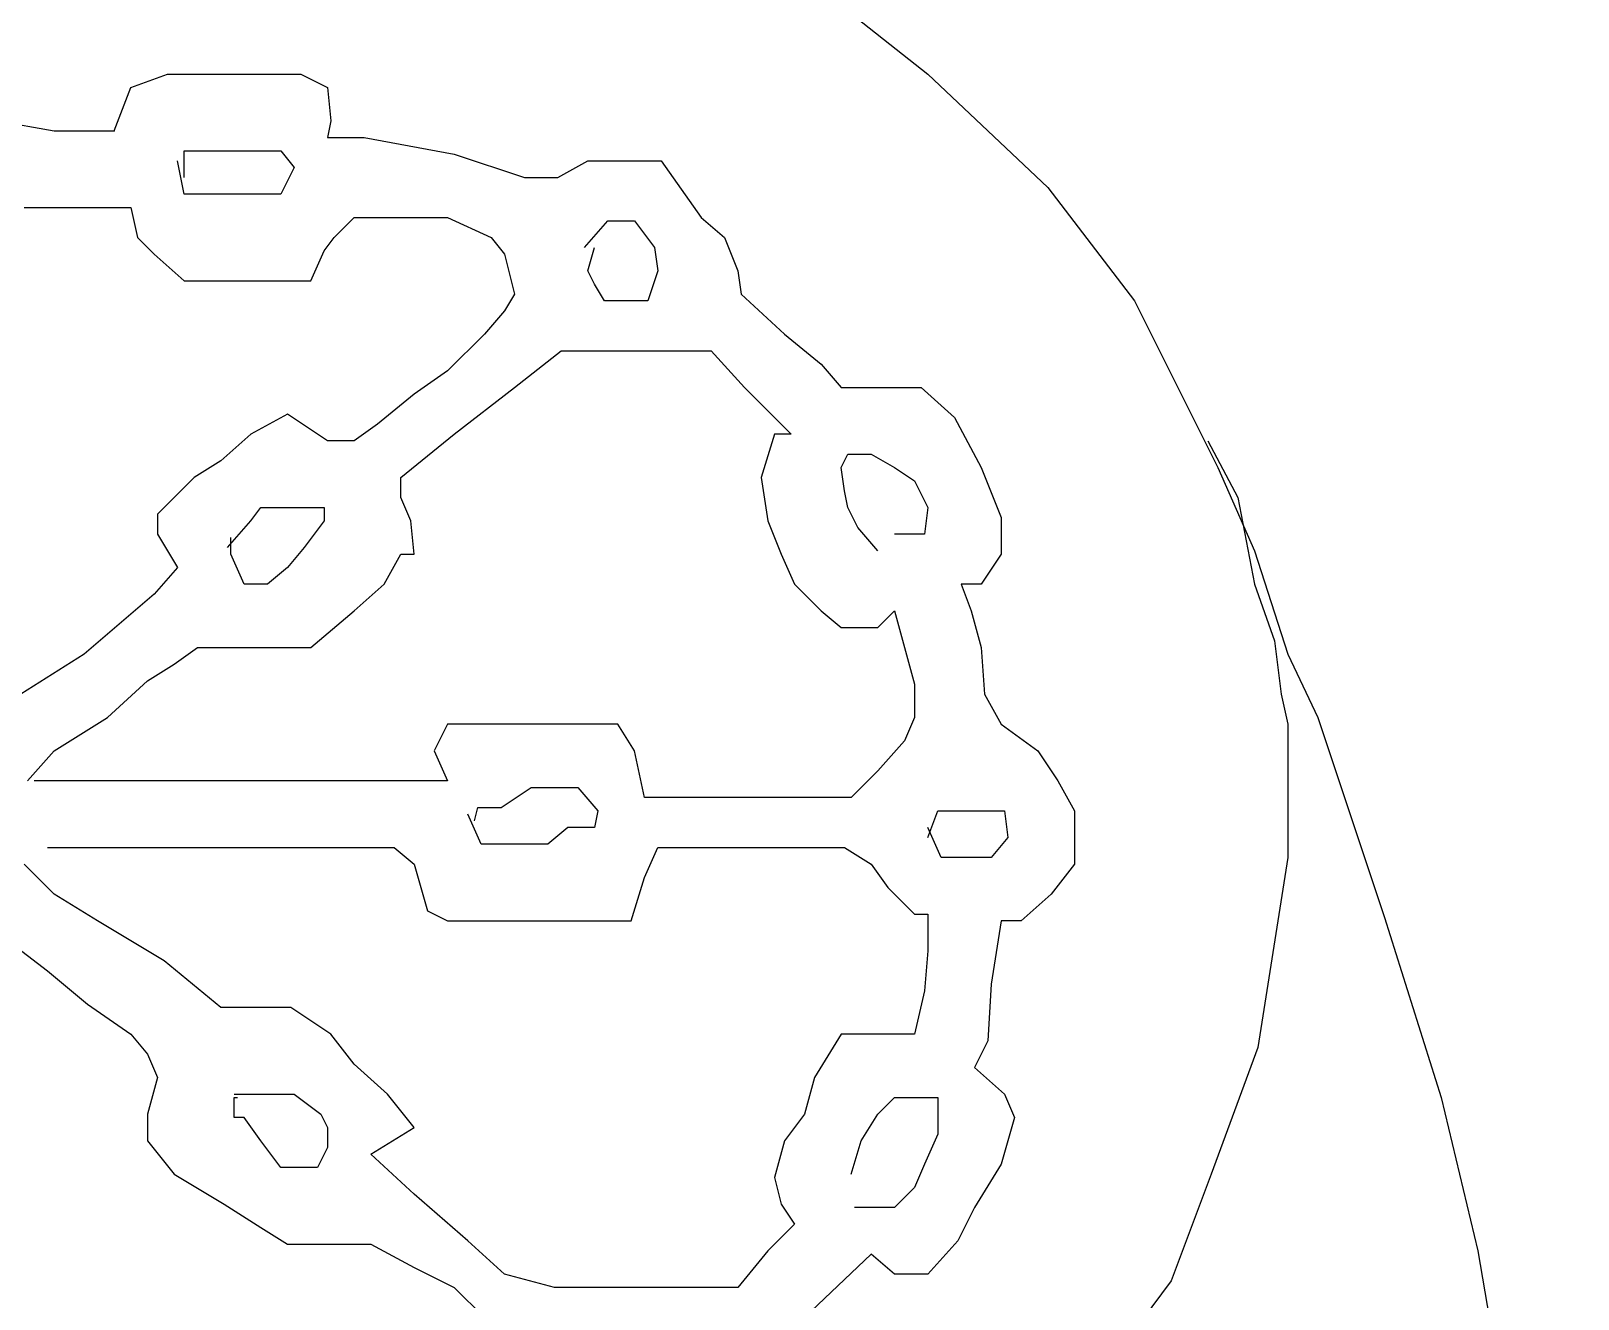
# Model space of a CAD drawing. Extents: x 747954 to 748544, y 4316381 to 4317408.
# Drawn here: x 747995.81 to 748000.451, y 4317243.705 to 4317247.51 of the extents above; entities that cross this region are included whole.
import ezdxf

# ---------------------------------------------------------------- set-up
doc = ezdxf.new("R2010")
doc.units = 0
doc.layers.get('0').update_dxf_attribs({"linetype": 'CONTINUOUS'})

msp = doc.modelspace()

# ---------------------------------------------------------------- linework, layer by layer
at = {"color": 0, "linetype": 'CONTINUOUS'}
for p, q in [((747998.21, 4317247.61), (747998.5, 4317247.38)), ((747998.21, 4317247.61), (747998.5, 4317247.38)), ((747996.11, 4317247.34), (747996.22, 4317247.38)), ((747996.11, 4317247.34), (747996.22, 4317247.38)), ((747996.22, 4317247.38), (747996.35, 4317247.38)), ((747996.22, 4317247.38), (747996.35, 4317247.38)), ((747996.35, 4317247.38), (747996.5, 4317247.38)), ((747996.35, 4317247.38), (747996.5, 4317247.38)), ((747996.5, 4317247.38), (747996.62, 4317247.38)), ((747996.5, 4317247.38), (747996.62, 4317247.38)), ((747996.62, 4317247.38), (747996.7, 4317247.34)), ((747996.62, 4317247.38), (747996.7, 4317247.34)), ((747998.5, 4317247.38), (747998.86, 4317247.04)), ((747998.5, 4317247.38), (747998.86, 4317247.04)), ((747996.06, 4317247.21), (747996.11, 4317247.34)), ((747996.06, 4317247.21), (747996.11, 4317247.34)), ((747996.7, 4317247.34), (747996.71, 4317247.24)), ((747996.7, 4317247.34), (747996.71, 4317247.24)), ((747995.71, 4317247.24), (747995.88, 4317247.21)), ((747995.71, 4317247.24), (747995.88, 4317247.21)), ((747996.71, 4317247.24), (747996.7, 4317247.19)), ((747996.71, 4317247.24), (747996.7, 4317247.19)), ((747995.88, 4317247.21), (747995.98, 4317247.21)), ((747995.88, 4317247.21), (747995.98, 4317247.21)), ((747995.98, 4317247.21), (747996.06, 4317247.21)), ((747995.98, 4317247.21), (747996.06, 4317247.21)), ((747996.27, 4317247.07), (747996.27, 4317247.15)), ((747996.27, 4317247.15), (747996.3, 4317247.15)), ((747996.27, 4317247.07), (747996.27, 4317247.15)), ((747996.27, 4317247.15), (747996.3, 4317247.15)), ((747996.3, 4317247.15), (747996.41, 4317247.15)), ((747996.3, 4317247.15), (747996.41, 4317247.15)), ((747996.41, 4317247.15), (747996.5, 4317247.15)), ((747996.41, 4317247.15), (747996.5, 4317247.15)), ((747996.5, 4317247.15), (747996.56, 4317247.15)), ((747996.5, 4317247.15), (747996.56, 4317247.15)), ((747996.56, 4317247.15), (747996.6, 4317247.1)), ((747996.56, 4317247.15), (747996.6, 4317247.1)), ((747996.7, 4317247.19), (747996.81, 4317247.19)), ((747996.7, 4317247.19), (747996.81, 4317247.19)), ((747996.81, 4317247.19), (747997.08, 4317247.14)), ((747996.81, 4317247.19), (747997.08, 4317247.14)), ((747996.27, 4317247.02), (747996.25, 4317247.12)), ((747996.27, 4317247.02), (747996.25, 4317247.12)), ((747996.6, 4317247.1), (747996.56, 4317247.02)), ((747996.6, 4317247.1), (747996.56, 4317247.02)), ((747997.08, 4317247.14), (747997.29, 4317247.07)), ((747997.08, 4317247.14), (747997.29, 4317247.07)), ((747997.39, 4317247.07), (747997.48, 4317247.12)), ((747997.39, 4317247.07), (747997.48, 4317247.12)), ((747997.48, 4317247.12), (747997.59, 4317247.12)), ((747997.48, 4317247.12), (747997.59, 4317247.12)), ((747997.59, 4317247.12), (747997.7, 4317247.12)), ((747997.59, 4317247.12), (747997.7, 4317247.12)), ((747997.7, 4317247.12), (747997.82, 4317246.95)), ((747997.7, 4317247.12), (747997.82, 4317246.95)), ((747997.29, 4317247.07), (747997.39, 4317247.07)), ((747997.29, 4317247.07), (747997.39, 4317247.07)), ((747996.34, 4317247.02), (747996.27, 4317247.02)), ((747996.34, 4317247.02), (747996.27, 4317247.02)), ((747996.47, 4317247.02), (747996.34, 4317247.02)), ((747996.47, 4317247.02), (747996.34, 4317247.02)), ((747996.56, 4317247.02), (747996.47, 4317247.02)), ((747996.56, 4317247.02), (747996.47, 4317247.02)), ((747998.86, 4317247.04), (747999.12, 4317246.7)), ((747998.86, 4317247.04), (747999.12, 4317246.7)), ((747995.79, 4317246.98), (747995.93, 4317246.98)), ((747995.79, 4317246.98), (747995.93, 4317246.98)), ((747995.93, 4317246.98), (747996.01, 4317246.98)), ((747995.93, 4317246.98), (747996.01, 4317246.98)), ((747996.01, 4317246.98), (747996.08, 4317246.98)), ((747996.01, 4317246.98), (747996.08, 4317246.98)), ((747996.08, 4317246.98), (747996.11, 4317246.98)), ((747996.08, 4317246.98), (747996.11, 4317246.98)), ((747996.11, 4317246.98), (747996.13, 4317246.89)), ((747996.11, 4317246.98), (747996.13, 4317246.89)), ((747996.72, 4317246.89), (747996.78, 4317246.95)), ((747996.72, 4317246.89), (747996.78, 4317246.95)), ((747996.78, 4317246.95), (747996.9, 4317246.95)), ((747996.78, 4317246.95), (747996.9, 4317246.95)), ((747996.9, 4317246.95), (747997.06, 4317246.95)), ((747996.9, 4317246.95), (747997.06, 4317246.95)), ((747997.06, 4317246.95), (747997.19, 4317246.89)), ((747997.06, 4317246.95), (747997.19, 4317246.89)), ((747997.47, 4317246.86), (747997.54, 4317246.94)), ((747997.47, 4317246.86), (747997.54, 4317246.94)), ((747997.54, 4317246.94), (747997.62, 4317246.94)), ((747997.54, 4317246.94), (747997.62, 4317246.94)), ((747997.62, 4317246.94), (747997.68, 4317246.86)), ((747997.62, 4317246.94), (747997.68, 4317246.86)), ((747997.82, 4317246.95), (747997.89, 4317246.89)), ((747997.82, 4317246.95), (747997.89, 4317246.89)), ((747996.13, 4317246.89), (747996.18, 4317246.84)), ((747996.13, 4317246.89), (747996.18, 4317246.84)), ((747996.69, 4317246.85), (747996.72, 4317246.89)), ((747996.69, 4317246.85), (747996.72, 4317246.89)), ((747997.19, 4317246.89), (747997.23, 4317246.84)), ((747997.19, 4317246.89), (747997.23, 4317246.84)), ((747997.89, 4317246.89), (747997.93, 4317246.79)), ((747997.89, 4317246.89), (747997.93, 4317246.79)), ((747996.18, 4317246.84), (747996.27, 4317246.76)), ((747996.18, 4317246.84), (747996.27, 4317246.76)), ((747996.65, 4317246.76), (747996.69, 4317246.85)), ((747996.65, 4317246.76), (747996.69, 4317246.85)), ((747997.23, 4317246.84), (747997.26, 4317246.72)), ((747997.23, 4317246.84), (747997.26, 4317246.72)), ((747997.48, 4317246.79), (747997.5, 4317246.86)), ((747997.48, 4317246.79), (747997.5, 4317246.86)), ((747997.68, 4317246.86), (747997.69, 4317246.79)), ((747997.68, 4317246.86), (747997.69, 4317246.79)), ((747997.5, 4317246.75), (747997.48, 4317246.79)), ((747997.5, 4317246.75), (747997.48, 4317246.79)), ((747997.69, 4317246.79), (747997.66, 4317246.7)), ((747997.69, 4317246.79), (747997.66, 4317246.7)), ((747997.93, 4317246.79), (747997.94, 4317246.72)), ((747997.93, 4317246.79), (747997.94, 4317246.72)), ((747996.27, 4317246.76), (747996.37, 4317246.76)), ((747996.27, 4317246.76), (747996.37, 4317246.76)), ((747996.37, 4317246.76), (747996.45, 4317246.76)), ((747996.37, 4317246.76), (747996.45, 4317246.76)), ((747996.45, 4317246.76), (747996.55, 4317246.76)), ((747996.45, 4317246.76), (747996.55, 4317246.76)), ((747996.55, 4317246.76), (747996.65, 4317246.76)), ((747996.55, 4317246.76), (747996.65, 4317246.76)), ((747997.53, 4317246.7), (747997.5, 4317246.75)), ((747997.53, 4317246.7), (747997.5, 4317246.75)), ((747997.26, 4317246.72), (747997.23, 4317246.67)), ((747997.26, 4317246.72), (747997.23, 4317246.67)), ((747997.59, 4317246.7), (747997.53, 4317246.7)), ((747997.59, 4317246.7), (747997.53, 4317246.7)), ((747997.66, 4317246.7), (747997.59, 4317246.7)), ((747997.66, 4317246.7), (747997.59, 4317246.7)), ((747997.94, 4317246.72), (747998.07, 4317246.6)), ((747997.94, 4317246.72), (747998.07, 4317246.6)), ((747999.12, 4317246.7), (747999.37, 4317246.2)), ((747999.12, 4317246.7), (747999.37, 4317246.2)), ((747997.23, 4317246.67), (747997.17, 4317246.6)), ((747997.23, 4317246.67), (747997.17, 4317246.6)), ((747997.17, 4317246.6), (747997.06, 4317246.49)), ((747997.17, 4317246.6), (747997.06, 4317246.49)), ((747998.07, 4317246.6), (747998.18, 4317246.51)), ((747998.07, 4317246.6), (747998.18, 4317246.51)), ((747997.26, 4317246.44), (747997.4, 4317246.55)), ((747997.26, 4317246.44), (747997.4, 4317246.55)), ((747997.4, 4317246.55), (747997.5, 4317246.55)), ((747997.4, 4317246.55), (747997.5, 4317246.55)), ((747997.5, 4317246.55), (747997.59, 4317246.55)), ((747997.5, 4317246.55), (747997.59, 4317246.55)), ((747997.59, 4317246.55), (747997.68, 4317246.55)), ((747997.59, 4317246.55), (747997.68, 4317246.55)), ((747997.68, 4317246.55), (747997.77, 4317246.55)), ((747997.68, 4317246.55), (747997.77, 4317246.55)), ((747997.77, 4317246.55), (747997.85, 4317246.55)), ((747997.77, 4317246.55), (747997.85, 4317246.55)), ((747997.85, 4317246.55), (747997.95, 4317246.44)), ((747997.85, 4317246.55), (747997.95, 4317246.44)), ((747998.18, 4317246.51), (747998.24, 4317246.44)), ((747998.18, 4317246.51), (747998.24, 4317246.44)), ((747997.06, 4317246.49), (747996.96, 4317246.42)), ((747997.06, 4317246.49), (747996.96, 4317246.42)), ((747996.96, 4317246.42), (747996.85, 4317246.33)), ((747996.96, 4317246.42), (747996.85, 4317246.33)), ((747997.08, 4317246.3), (747997.26, 4317246.44)), ((747997.08, 4317246.3), (747997.26, 4317246.44)), ((747997.95, 4317246.44), (747998.04, 4317246.35)), ((747997.95, 4317246.44), (747998.04, 4317246.35)), ((747998.24, 4317246.44), (747998.29, 4317246.44)), ((747998.24, 4317246.44), (747998.29, 4317246.44)), ((747998.29, 4317246.44), (747998.36, 4317246.44)), ((747998.29, 4317246.44), (747998.36, 4317246.44)), ((747998.36, 4317246.44), (747998.48, 4317246.44)), ((747998.36, 4317246.44), (747998.48, 4317246.44)), ((747998.48, 4317246.44), (747998.58, 4317246.35)), ((747998.48, 4317246.44), (747998.58, 4317246.35)), ((747996.58, 4317246.36), (747996.47, 4317246.3)), ((747996.58, 4317246.36), (747996.47, 4317246.3)), ((747996.7, 4317246.28), (747996.58, 4317246.36)), ((747996.7, 4317246.28), (747996.58, 4317246.36)), ((747996.85, 4317246.33), (747996.78, 4317246.28)), ((747996.85, 4317246.33), (747996.78, 4317246.28)), ((747998.04, 4317246.35), (747998.09, 4317246.3)), ((747998.04, 4317246.35), (747998.09, 4317246.3)), ((747998.58, 4317246.35), (747998.66, 4317246.2)), ((747998.58, 4317246.35), (747998.66, 4317246.2)), ((747996.47, 4317246.3), (747996.38, 4317246.22)), ((747996.47, 4317246.3), (747996.38, 4317246.22)), ((747996.78, 4317246.28), (747996.7, 4317246.28)), ((747996.78, 4317246.28), (747996.7, 4317246.28)), ((747996.92, 4317246.17), (747997.08, 4317246.3)), ((747996.92, 4317246.17), (747997.08, 4317246.3)), ((747998.04, 4317246.3), (747998, 4317246.17)), ((747998.04, 4317246.3), (747998, 4317246.17)), ((747998.09, 4317246.3), (747998.04, 4317246.3)), ((747998.09, 4317246.3), (747998.04, 4317246.3)), ((747999.34, 4317246.28), (747999.43, 4317246.11)), ((747999.34, 4317246.28), (747999.43, 4317246.11)), ((747996.38, 4317246.22), (747996.3, 4317246.17)), ((747996.38, 4317246.22), (747996.3, 4317246.17)), ((747998.24, 4317246.2), (747998.26, 4317246.24)), ((747998.24, 4317246.2), (747998.26, 4317246.24)), ((747998.26, 4317246.24), (747998.33, 4317246.24)), ((747998.26, 4317246.24), (747998.33, 4317246.24)), ((747998.33, 4317246.24), (747998.4, 4317246.2)), ((747998.33, 4317246.24), (747998.4, 4317246.2)), ((747996.3, 4317246.17), (747996.24, 4317246.11)), ((747996.3, 4317246.17), (747996.24, 4317246.11)), ((747996.92, 4317246.11), (747996.92, 4317246.17)), ((747996.92, 4317246.11), (747996.92, 4317246.17)), ((747998, 4317246.17), (747998.02, 4317246.04)), ((747998, 4317246.17), (747998.02, 4317246.04)), ((747998.25, 4317246.13), (747998.24, 4317246.2)), ((747998.25, 4317246.13), (747998.24, 4317246.2)), ((747998.4, 4317246.2), (747998.46, 4317246.16)), ((747998.4, 4317246.2), (747998.46, 4317246.16)), ((747998.66, 4317246.2), (747998.72, 4317246.05)), ((747998.66, 4317246.2), (747998.72, 4317246.05)), ((747999.37, 4317246.2), (747999.48, 4317245.95)), ((747999.37, 4317246.2), (747999.48, 4317245.95)), ((747998.26, 4317246.08), (747998.25, 4317246.13)), ((747998.26, 4317246.08), (747998.25, 4317246.13)), ((747998.46, 4317246.16), (747998.5, 4317246.08)), ((747998.46, 4317246.16), (747998.5, 4317246.08)), ((747996.24, 4317246.11), (747996.19, 4317246.06)), ((747996.24, 4317246.11), (747996.19, 4317246.06)), ((747996.47, 4317246.04), (747996.5, 4317246.08)), ((747996.47, 4317246.04), (747996.5, 4317246.08)), ((747996.5, 4317246.08), (747996.58, 4317246.08)), ((747996.5, 4317246.08), (747996.58, 4317246.08)), ((747996.58, 4317246.08), (747996.61, 4317246.08)), ((747996.58, 4317246.08), (747996.61, 4317246.08)), ((747996.61, 4317246.08), (747996.69, 4317246.08)), ((747996.61, 4317246.08), (747996.69, 4317246.08)), ((747996.69, 4317246.08), (747996.69, 4317246.04)), ((747996.69, 4317246.08), (747996.69, 4317246.04)), ((747996.95, 4317246.04), (747996.92, 4317246.11)), ((747996.95, 4317246.04), (747996.92, 4317246.11)), ((747998.29, 4317246.02), (747998.26, 4317246.08)), ((747998.29, 4317246.02), (747998.26, 4317246.08)), ((747998.5, 4317246.08), (747998.49, 4317246)), ((747998.5, 4317246.08), (747998.49, 4317246)), ((747999.43, 4317246.11), (747999.48, 4317245.85)), ((747999.43, 4317246.11), (747999.48, 4317245.85)), ((747996.19, 4317246.06), (747996.19, 4317246)), ((747996.19, 4317246.06), (747996.19, 4317246)), ((747996.4, 4317245.96), (747996.47, 4317246.04)), ((747996.4, 4317245.96), (747996.47, 4317246.04)), ((747996.69, 4317246.04), (747996.63, 4317245.96)), ((747996.69, 4317246.04), (747996.63, 4317245.96)), ((747996.96, 4317245.94), (747996.95, 4317246.04)), ((747996.96, 4317245.94), (747996.95, 4317246.04)), ((747998.02, 4317246.04), (747998.06, 4317245.94)), ((747998.02, 4317246.04), (747998.06, 4317245.94)), ((747998.72, 4317246.05), (747998.72, 4317245.94)), ((747998.72, 4317246.05), (747998.72, 4317245.94)), ((747996.19, 4317246), (747996.22, 4317245.95)), ((747996.19, 4317246), (747996.22, 4317245.95)), ((747996.41, 4317245.94), (747996.41, 4317245.99)), ((747996.41, 4317245.94), (747996.41, 4317245.99)), ((747998.35, 4317245.95), (747998.29, 4317246.02)), ((747998.35, 4317245.95), (747998.29, 4317246.02)), ((747998.46, 4317246), (747998.4, 4317246)), ((747998.46, 4317246), (747998.4, 4317246)), ((747998.49, 4317246), (747998.46, 4317246)), ((747998.49, 4317246), (747998.46, 4317246)), ((747996.22, 4317245.95), (747996.25, 4317245.9)), ((747996.22, 4317245.95), (747996.25, 4317245.9)), ((747996.45, 4317245.85), (747996.41, 4317245.94)), ((747996.45, 4317245.85), (747996.41, 4317245.94)), ((747996.63, 4317245.96), (747996.58, 4317245.9)), ((747996.63, 4317245.96), (747996.58, 4317245.9)), ((747996.87, 4317245.85), (747996.92, 4317245.94)), ((747996.87, 4317245.85), (747996.92, 4317245.94)), ((747996.92, 4317245.94), (747996.96, 4317245.94)), ((747996.92, 4317245.94), (747996.96, 4317245.94)), ((747998.06, 4317245.94), (747998.1, 4317245.85)), ((747998.06, 4317245.94), (747998.1, 4317245.85)), ((747998.72, 4317245.94), (747998.66, 4317245.85)), ((747998.72, 4317245.94), (747998.66, 4317245.85)), ((747999.48, 4317245.95), (747999.58, 4317245.64)), ((747999.48, 4317245.95), (747999.58, 4317245.64)), ((747996.25, 4317245.9), (747996.18, 4317245.82)), ((747996.25, 4317245.9), (747996.18, 4317245.82)), ((747996.58, 4317245.9), (747996.52, 4317245.85)), ((747996.58, 4317245.9), (747996.52, 4317245.85)), ((747996.52, 4317245.85), (747996.45, 4317245.85)), ((747996.52, 4317245.85), (747996.45, 4317245.85)), ((747996.78, 4317245.77), (747996.87, 4317245.85)), ((747996.78, 4317245.77), (747996.87, 4317245.85)), ((747998.1, 4317245.85), (747998.18, 4317245.77)), ((747998.1, 4317245.85), (747998.18, 4317245.77)), ((747998.66, 4317245.85), (747998.6, 4317245.85)), ((747998.6, 4317245.85), (747998.63, 4317245.77)), ((747998.66, 4317245.85), (747998.6, 4317245.85)), ((747998.6, 4317245.85), (747998.63, 4317245.77)), ((747999.48, 4317245.85), (747999.54, 4317245.68)), ((747999.48, 4317245.85), (747999.54, 4317245.68)), ((747996.18, 4317245.82), (747995.97, 4317245.64)), ((747996.18, 4317245.82), (747995.97, 4317245.64)), ((747996.65, 4317245.66), (747996.78, 4317245.77)), ((747996.65, 4317245.66), (747996.78, 4317245.77)), ((747998.18, 4317245.77), (747998.24, 4317245.72)), ((747998.18, 4317245.77), (747998.24, 4317245.72)), ((747998.35, 4317245.72), (747998.4, 4317245.77)), ((747998.35, 4317245.72), (747998.4, 4317245.77)), ((747998.4, 4317245.77), (747998.43, 4317245.66)), ((747998.4, 4317245.77), (747998.43, 4317245.66)), ((747998.63, 4317245.77), (747998.66, 4317245.66)), ((747998.63, 4317245.77), (747998.66, 4317245.66)), ((747998.24, 4317245.72), (747998.29, 4317245.72)), ((747998.24, 4317245.72), (747998.29, 4317245.72)), ((747998.29, 4317245.72), (747998.35, 4317245.72)), ((747998.29, 4317245.72), (747998.35, 4317245.72)), ((747996.24, 4317245.61), (747996.31, 4317245.66)), ((747996.24, 4317245.61), (747996.31, 4317245.66)), ((747996.31, 4317245.66), (747996.41, 4317245.66)), ((747996.31, 4317245.66), (747996.41, 4317245.66)), ((747996.41, 4317245.66), (747996.47, 4317245.66)), ((747996.41, 4317245.66), (747996.47, 4317245.66)), ((747996.47, 4317245.66), (747996.55, 4317245.66)), ((747996.47, 4317245.66), (747996.55, 4317245.66)), ((747996.55, 4317245.66), (747996.65, 4317245.66)), ((747996.55, 4317245.66), (747996.65, 4317245.66)), ((747998.43, 4317245.66), (747998.46, 4317245.55)), ((747998.43, 4317245.66), (747998.46, 4317245.55)), ((747998.66, 4317245.66), (747998.67, 4317245.52)), ((747998.66, 4317245.66), (747998.67, 4317245.52)), ((747999.54, 4317245.68), (747999.56, 4317245.52)), ((747999.54, 4317245.68), (747999.56, 4317245.52)), ((747995.97, 4317245.64), (747995.78, 4317245.52)), ((747995.97, 4317245.64), (747995.78, 4317245.52)), ((747999.58, 4317245.64), (747999.67, 4317245.45)), ((747999.58, 4317245.64), (747999.67, 4317245.45)), ((747996.16, 4317245.56), (747996.24, 4317245.61)), ((747996.16, 4317245.56), (747996.24, 4317245.61)), ((747996.04, 4317245.45), (747996.16, 4317245.56)), ((747996.04, 4317245.45), (747996.16, 4317245.56)), ((747998.46, 4317245.55), (747998.46, 4317245.45)), ((747998.46, 4317245.55), (747998.46, 4317245.45)), ((747998.67, 4317245.52), (747998.72, 4317245.43)), ((747998.67, 4317245.52), (747998.72, 4317245.43)), ((747999.56, 4317245.52), (747999.58, 4317245.43)), ((747999.56, 4317245.52), (747999.58, 4317245.43)), ((747995.88, 4317245.35), (747996.04, 4317245.45)), ((747995.88, 4317245.35), (747996.04, 4317245.45)), ((747997.06, 4317245.43), (747997.02, 4317245.35)), ((747997.06, 4317245.43), (747997.02, 4317245.35)), ((747997.12, 4317245.43), (747997.06, 4317245.43)), ((747997.12, 4317245.43), (747997.06, 4317245.43)), ((747997.29, 4317245.43), (747997.12, 4317245.43)), ((747997.29, 4317245.43), (747997.12, 4317245.43)), ((747997.45, 4317245.43), (747997.29, 4317245.43)), ((747997.45, 4317245.43), (747997.29, 4317245.43)), ((747997.57, 4317245.43), (747997.45, 4317245.43)), ((747997.57, 4317245.43), (747997.45, 4317245.43)), ((747997.62, 4317245.35), (747997.57, 4317245.43)), ((747997.62, 4317245.35), (747997.57, 4317245.43)), ((747998.46, 4317245.45), (747998.43, 4317245.38)), ((747998.46, 4317245.45), (747998.43, 4317245.38)), ((747998.72, 4317245.43), (747998.83, 4317245.35)), ((747998.72, 4317245.43), (747998.83, 4317245.35)), ((747999.58, 4317245.43), (747999.58, 4317245.03)), ((747999.58, 4317245.43), (747999.58, 4317245.03)), ((747999.67, 4317245.45), (747999.87, 4317244.85)), ((747999.67, 4317245.45), (747999.87, 4317244.85)), ((747995.8, 4317245.26), (747995.88, 4317245.35)), ((747995.8, 4317245.26), (747995.88, 4317245.35)), ((747997.02, 4317245.35), (747997.06, 4317245.26)), ((747997.02, 4317245.35), (747997.06, 4317245.26)), ((747997.65, 4317245.21), (747997.62, 4317245.35)), ((747997.65, 4317245.21), (747997.62, 4317245.35)), ((747998.43, 4317245.38), (747998.35, 4317245.29)), ((747998.43, 4317245.38), (747998.35, 4317245.29)), ((747998.83, 4317245.35), (747998.89, 4317245.26)), ((747998.83, 4317245.35), (747998.89, 4317245.26)), ((747998.35, 4317245.29), (747998.27, 4317245.21)), ((747998.35, 4317245.29), (747998.27, 4317245.21)), ((747996.02, 4317245.26), (747995.82, 4317245.26)), ((747996.02, 4317245.26), (747995.82, 4317245.26)), ((747996.31, 4317245.26), (747996.02, 4317245.26)), ((747996.31, 4317245.26), (747996.02, 4317245.26)), ((747996.7, 4317245.26), (747996.31, 4317245.26)), ((747996.7, 4317245.26), (747996.31, 4317245.26)), ((747996.9, 4317245.26), (747996.7, 4317245.26)), ((747996.9, 4317245.26), (747996.7, 4317245.26)), ((747997.06, 4317245.26), (747996.9, 4317245.26)), ((747997.06, 4317245.26), (747996.9, 4317245.26)), ((747998.89, 4317245.26), (747998.94, 4317245.17)), ((747998.89, 4317245.26), (747998.94, 4317245.17)), ((747997.22, 4317245.18), (747997.31, 4317245.24)), ((747997.22, 4317245.18), (747997.31, 4317245.24)), ((747997.31, 4317245.24), (747997.4, 4317245.24)), ((747997.31, 4317245.24), (747997.4, 4317245.24)), ((747997.4, 4317245.24), (747997.45, 4317245.24)), ((747997.4, 4317245.24), (747997.45, 4317245.24)), ((747997.45, 4317245.24), (747997.51, 4317245.17)), ((747997.45, 4317245.24), (747997.51, 4317245.17)), ((747997.69, 4317245.21), (747997.65, 4317245.21)), ((747997.69, 4317245.21), (747997.65, 4317245.21)), ((747997.79, 4317245.21), (747997.69, 4317245.21)), ((747997.79, 4317245.21), (747997.69, 4317245.21)), ((747997.96, 4317245.21), (747997.79, 4317245.21)), ((747997.96, 4317245.21), (747997.79, 4317245.21)), ((747998.13, 4317245.21), (747997.96, 4317245.21)), ((747998.13, 4317245.21), (747997.96, 4317245.21)), ((747998.27, 4317245.21), (747998.13, 4317245.21)), ((747998.27, 4317245.21), (747998.13, 4317245.21)), ((747997.16, 4317245.07), (747997.12, 4317245.16)), ((747997.16, 4317245.07), (747997.12, 4317245.16)), ((747997.14, 4317245.14), (747997.15, 4317245.18)), ((747997.14, 4317245.14), (747997.15, 4317245.18)), ((747997.15, 4317245.18), (747997.22, 4317245.18)), ((747997.15, 4317245.18), (747997.22, 4317245.18)), ((747997.51, 4317245.17), (747997.5, 4317245.12)), ((747997.51, 4317245.17), (747997.5, 4317245.12)), ((747998.5, 4317245.09), (747998.53, 4317245.17)), ((747998.5, 4317245.09), (747998.53, 4317245.17)), ((747998.53, 4317245.17), (747998.58, 4317245.17)), ((747998.53, 4317245.17), (747998.58, 4317245.17)), ((747998.58, 4317245.17), (747998.66, 4317245.17)), ((747998.58, 4317245.17), (747998.66, 4317245.17)), ((747998.66, 4317245.17), (747998.73, 4317245.17)), ((747998.66, 4317245.17), (747998.73, 4317245.17)), ((747998.73, 4317245.17), (747998.74, 4317245.09)), ((747998.73, 4317245.17), (747998.74, 4317245.09)), ((747998.94, 4317245.17), (747998.94, 4317245.01)), ((747998.94, 4317245.17), (747998.94, 4317245.01)), ((747997.42, 4317245.12), (747997.36, 4317245.07)), ((747997.42, 4317245.12), (747997.36, 4317245.07)), ((747997.5, 4317245.12), (747997.42, 4317245.12)), ((747997.5, 4317245.12), (747997.42, 4317245.12)), ((747998.54, 4317245.03), (747998.5, 4317245.12)), ((747998.54, 4317245.03), (747998.5, 4317245.12)), ((747995.86, 4317245.06), (747996.07, 4317245.06)), ((747995.86, 4317245.06), (747996.07, 4317245.06)), ((747996.07, 4317245.06), (747996.29, 4317245.06)), ((747996.07, 4317245.06), (747996.29, 4317245.06)), ((747996.29, 4317245.06), (747996.52, 4317245.06)), ((747996.29, 4317245.06), (747996.52, 4317245.06)), ((747996.52, 4317245.06), (747996.66, 4317245.06)), ((747996.52, 4317245.06), (747996.66, 4317245.06)), ((747996.66, 4317245.06), (747996.8, 4317245.06)), ((747996.66, 4317245.06), (747996.8, 4317245.06)), ((747996.8, 4317245.06), (747996.9, 4317245.06)), ((747996.8, 4317245.06), (747996.9, 4317245.06)), ((747996.9, 4317245.06), (747996.96, 4317245.01)), ((747996.9, 4317245.06), (747996.96, 4317245.01)), ((747997.18, 4317245.07), (747997.16, 4317245.07)), ((747997.18, 4317245.07), (747997.16, 4317245.07)), ((747997.25, 4317245.07), (747997.18, 4317245.07)), ((747997.25, 4317245.07), (747997.18, 4317245.07)), ((747997.31, 4317245.07), (747997.25, 4317245.07)), ((747997.31, 4317245.07), (747997.25, 4317245.07)), ((747997.36, 4317245.07), (747997.31, 4317245.07)), ((747997.36, 4317245.07), (747997.31, 4317245.07)), ((747997.65, 4317244.97), (747997.69, 4317245.06)), ((747997.65, 4317244.97), (747997.69, 4317245.06)), ((747997.69, 4317245.06), (747997.79, 4317245.06)), ((747997.69, 4317245.06), (747997.79, 4317245.06)), ((747997.79, 4317245.06), (747997.97, 4317245.06)), ((747997.79, 4317245.06), (747997.97, 4317245.06)), ((747997.97, 4317245.06), (747998.15, 4317245.06)), ((747997.97, 4317245.06), (747998.15, 4317245.06)), ((747998.15, 4317245.06), (747998.25, 4317245.06)), ((747998.15, 4317245.06), (747998.25, 4317245.06)), ((747998.25, 4317245.06), (747998.33, 4317245.01)), ((747998.25, 4317245.06), (747998.33, 4317245.01)), ((747998.74, 4317245.09), (747998.69, 4317245.03)), ((747998.74, 4317245.09), (747998.69, 4317245.03)), ((747995.88, 4317244.92), (747995.79, 4317245.01)), ((747995.88, 4317244.92), (747995.79, 4317245.01)), ((747996.96, 4317245.01), (747997, 4317244.87)), ((747996.96, 4317245.01), (747997, 4317244.87)), ((747998.33, 4317245.01), (747998.38, 4317244.94)), ((747998.33, 4317245.01), (747998.38, 4317244.94)), ((747998.58, 4317245.03), (747998.54, 4317245.03)), ((747998.58, 4317245.03), (747998.54, 4317245.03)), ((747998.64, 4317245.03), (747998.58, 4317245.03)), ((747998.64, 4317245.03), (747998.58, 4317245.03)), ((747998.69, 4317245.03), (747998.64, 4317245.03)), ((747998.69, 4317245.03), (747998.64, 4317245.03)), ((747998.94, 4317245.01), (747998.87, 4317244.92)), ((747998.94, 4317245.01), (747998.87, 4317244.92)), ((747999.58, 4317245.03), (747999.49, 4317244.46)), ((747999.58, 4317245.03), (747999.49, 4317244.46)), ((747997.61, 4317244.84), (747997.65, 4317244.97)), ((747997.61, 4317244.84), (747997.65, 4317244.97)), ((747996.01, 4317244.84), (747995.88, 4317244.92)), ((747996.01, 4317244.84), (747995.88, 4317244.92)), ((747998.38, 4317244.94), (747998.46, 4317244.86)), ((747998.38, 4317244.94), (747998.46, 4317244.86)), ((747998.87, 4317244.92), (747998.78, 4317244.84)), ((747998.87, 4317244.92), (747998.78, 4317244.84)), ((747996.21, 4317244.72), (747996.01, 4317244.84)), ((747996.21, 4317244.72), (747996.01, 4317244.84)), ((747997, 4317244.87), (747997.06, 4317244.84)), ((747997, 4317244.87), (747997.06, 4317244.84)), ((747997.06, 4317244.84), (747997.18, 4317244.84)), ((747997.06, 4317244.84), (747997.18, 4317244.84)), ((747997.18, 4317244.84), (747997.34, 4317244.84)), ((747997.18, 4317244.84), (747997.34, 4317244.84)), ((747997.34, 4317244.84), (747997.46, 4317244.84)), ((747997.34, 4317244.84), (747997.46, 4317244.84)), ((747997.46, 4317244.84), (747997.56, 4317244.84)), ((747997.46, 4317244.84), (747997.56, 4317244.84)), ((747997.56, 4317244.84), (747997.61, 4317244.84)), ((747997.56, 4317244.84), (747997.61, 4317244.84)), ((747998.46, 4317244.86), (747998.5, 4317244.86)), ((747998.46, 4317244.86), (747998.5, 4317244.86)), ((747998.5, 4317244.86), (747998.5, 4317244.75)), ((747998.5, 4317244.86), (747998.5, 4317244.75)), ((747998.72, 4317244.84), (747998.69, 4317244.65)), ((747998.72, 4317244.84), (747998.69, 4317244.65)), ((747998.78, 4317244.84), (747998.72, 4317244.84)), ((747998.78, 4317244.84), (747998.72, 4317244.84)), ((747999.87, 4317244.85), (748000.04, 4317244.31)), ((747999.87, 4317244.85), (748000.04, 4317244.31)), ((747995.69, 4317244.82), (747995.86, 4317244.69)), ((747995.69, 4317244.82), (747995.86, 4317244.69)), ((747998.5, 4317244.75), (747998.49, 4317244.63)), ((747998.5, 4317244.75), (747998.49, 4317244.63)), ((747995.86, 4317244.69), (747995.98, 4317244.59)), ((747995.86, 4317244.69), (747995.98, 4317244.59)), ((747996.38, 4317244.58), (747996.21, 4317244.72)), ((747996.38, 4317244.58), (747996.21, 4317244.72)), ((747998.69, 4317244.65), (747998.68, 4317244.48)), ((747998.69, 4317244.65), (747998.68, 4317244.48)), ((747998.49, 4317244.63), (747998.46, 4317244.5)), ((747998.49, 4317244.63), (747998.46, 4317244.5)), ((747995.98, 4317244.59), (747996.11, 4317244.5)), ((747995.98, 4317244.59), (747996.11, 4317244.5)), ((747996.43, 4317244.58), (747996.38, 4317244.58)), ((747996.43, 4317244.58), (747996.38, 4317244.58)), ((747996.52, 4317244.58), (747996.43, 4317244.58)), ((747996.52, 4317244.58), (747996.43, 4317244.58)), ((747996.59, 4317244.58), (747996.52, 4317244.58)), ((747996.59, 4317244.58), (747996.52, 4317244.58)), ((747996.71, 4317244.5), (747996.59, 4317244.58)), ((747996.71, 4317244.5), (747996.59, 4317244.58)), ((747996.11, 4317244.5), (747996.16, 4317244.44)), ((747996.11, 4317244.5), (747996.16, 4317244.44)), ((747996.78, 4317244.41), (747996.71, 4317244.5)), ((747996.78, 4317244.41), (747996.71, 4317244.5)), ((747998.24, 4317244.5), (747998.16, 4317244.37)), ((747998.24, 4317244.5), (747998.16, 4317244.37)), ((747998.33, 4317244.5), (747998.24, 4317244.5)), ((747998.33, 4317244.5), (747998.24, 4317244.5)), ((747998.4, 4317244.5), (747998.33, 4317244.5)), ((747998.4, 4317244.5), (747998.33, 4317244.5)), ((747998.46, 4317244.5), (747998.4, 4317244.5)), ((747998.46, 4317244.5), (747998.4, 4317244.5)), ((747998.68, 4317244.48), (747998.64, 4317244.4)), ((747998.68, 4317244.48), (747998.64, 4317244.4)), ((747999.49, 4317244.46), (747999.35, 4317244.08)), ((747999.49, 4317244.46), (747999.35, 4317244.08)), ((747996.16, 4317244.44), (747996.19, 4317244.37)), ((747996.16, 4317244.44), (747996.19, 4317244.37)), ((747996.88, 4317244.32), (747996.78, 4317244.41)), ((747996.88, 4317244.32), (747996.78, 4317244.41)), ((747996.19, 4317244.37), (747996.16, 4317244.26)), ((747996.19, 4317244.37), (747996.16, 4317244.26)), ((747998.16, 4317244.37), (747998.13, 4317244.26)), ((747998.16, 4317244.37), (747998.13, 4317244.26)), ((747998.64, 4317244.4), (747998.73, 4317244.32)), ((747998.64, 4317244.4), (747998.73, 4317244.32)), ((747996.42, 4317244.32), (747996.47, 4317244.32)), ((747996.42, 4317244.32), (747996.47, 4317244.32)), ((747996.47, 4317244.32), (747996.55, 4317244.32)), ((747996.47, 4317244.32), (747996.55, 4317244.32)), ((747996.55, 4317244.32), (747996.6, 4317244.32)), ((747996.55, 4317244.32), (747996.6, 4317244.32)), ((747996.6, 4317244.32), (747996.68, 4317244.26)), ((747996.6, 4317244.32), (747996.68, 4317244.26)), ((747996.96, 4317244.22), (747996.88, 4317244.32)), ((747996.96, 4317244.22), (747996.88, 4317244.32)), ((747998.73, 4317244.32), (747998.76, 4317244.25)), ((747998.73, 4317244.32), (747998.76, 4317244.25)), ((747996.42, 4317244.25), (747996.42, 4317244.31)), ((747996.42, 4317244.31), (747996.43, 4317244.31)), ((747996.42, 4317244.25), (747996.42, 4317244.31)), ((747996.42, 4317244.31), (747996.43, 4317244.31)), ((747998.35, 4317244.26), (747998.4, 4317244.31)), ((747998.35, 4317244.26), (747998.4, 4317244.31)), ((747998.4, 4317244.31), (747998.47, 4317244.31)), ((747998.4, 4317244.31), (747998.47, 4317244.31)), ((747998.47, 4317244.31), (747998.53, 4317244.31)), ((747998.47, 4317244.31), (747998.53, 4317244.31)), ((747998.53, 4317244.31), (747998.53, 4317244.2)), ((747998.53, 4317244.31), (747998.53, 4317244.2)), ((748000.04, 4317244.31), (748000.15, 4317243.85)), ((748000.04, 4317244.31), (748000.15, 4317243.85)), ((747996.16, 4317244.26), (747996.16, 4317244.18)), ((747996.16, 4317244.26), (747996.16, 4317244.18)), ((747996.45, 4317244.25), (747996.42, 4317244.25)), ((747996.45, 4317244.25), (747996.42, 4317244.25)), ((747996.5, 4317244.18), (747996.45, 4317244.25)), ((747996.5, 4317244.18), (747996.45, 4317244.25)), ((747996.68, 4317244.26), (747996.7, 4317244.22)), ((747996.68, 4317244.26), (747996.7, 4317244.22)), ((747998.13, 4317244.26), (747998.07, 4317244.18)), ((747998.13, 4317244.26), (747998.07, 4317244.18)), ((747998.3, 4317244.18), (747998.35, 4317244.26)), ((747998.3, 4317244.18), (747998.35, 4317244.26)), ((747998.76, 4317244.25), (747998.72, 4317244.11)), ((747998.76, 4317244.25), (747998.72, 4317244.11)), ((747996.16, 4317244.18), (747996.24, 4317244.08)), ((747996.16, 4317244.18), (747996.24, 4317244.08)), ((747996.56, 4317244.1), (747996.5, 4317244.18)), ((747996.56, 4317244.1), (747996.5, 4317244.18)), ((747996.7, 4317244.22), (747996.7, 4317244.16)), ((747996.7, 4317244.22), (747996.7, 4317244.16)), ((747996.83, 4317244.14), (747996.96, 4317244.22)), ((747996.83, 4317244.14), (747996.96, 4317244.22)), ((747998.07, 4317244.18), (747998.04, 4317244.07)), ((747998.07, 4317244.18), (747998.04, 4317244.07)), ((747998.27, 4317244.08), (747998.3, 4317244.18)), ((747998.27, 4317244.08), (747998.3, 4317244.18)), ((747998.53, 4317244.2), (747998.49, 4317244.11)), ((747998.53, 4317244.2), (747998.49, 4317244.11)), ((747996.7, 4317244.16), (747996.67, 4317244.1)), ((747996.7, 4317244.16), (747996.67, 4317244.1)), ((747996.96, 4317244.02), (747996.83, 4317244.14)), ((747996.96, 4317244.02), (747996.83, 4317244.14)), ((747996.6, 4317244.1), (747996.56, 4317244.1)), ((747996.6, 4317244.1), (747996.56, 4317244.1)), ((747996.67, 4317244.1), (747996.6, 4317244.1)), ((747996.67, 4317244.1), (747996.6, 4317244.1)), ((747998.49, 4317244.11), (747998.46, 4317244.04)), ((747998.49, 4317244.11), (747998.46, 4317244.04)), ((747998.72, 4317244.11), (747998.64, 4317243.98)), ((747998.72, 4317244.11), (747998.64, 4317243.98)), ((747996.24, 4317244.08), (747996.39, 4317243.99)), ((747996.24, 4317244.08), (747996.39, 4317243.99)), ((747998.04, 4317244.07), (747998.06, 4317243.99)), ((747998.04, 4317244.07), (747998.06, 4317243.99)), ((747998.46, 4317244.04), (747998.4, 4317243.98)), ((747998.46, 4317244.04), (747998.4, 4317243.98)), ((747999.35, 4317244.08), (747999.23, 4317243.76)), ((747999.35, 4317244.08), (747999.23, 4317243.76)), ((747996.39, 4317243.99), (747996.5, 4317243.92)), ((747996.39, 4317243.99), (747996.5, 4317243.92)), ((747997.12, 4317243.88), (747996.96, 4317244.02)), ((747997.12, 4317243.88), (747996.96, 4317244.02)), ((747998.06, 4317243.99), (747998.1, 4317243.93)), ((747998.06, 4317243.99), (747998.1, 4317243.93)), ((747998.3, 4317243.98), (747998.28, 4317243.98)), ((747998.3, 4317243.98), (747998.28, 4317243.98)), ((747998.35, 4317243.98), (747998.3, 4317243.98)), ((747998.35, 4317243.98), (747998.3, 4317243.98)), ((747998.4, 4317243.98), (747998.35, 4317243.98)), ((747998.4, 4317243.98), (747998.35, 4317243.98)), ((747998.64, 4317243.98), (747998.59, 4317243.88)), ((747998.64, 4317243.98), (747998.59, 4317243.88)), ((747996.5, 4317243.92), (747996.58, 4317243.87)), ((747996.5, 4317243.92), (747996.58, 4317243.87)), ((747998.1, 4317243.93), (747998.02, 4317243.85)), ((747998.1, 4317243.93), (747998.02, 4317243.85)), ((747996.58, 4317243.87), (747996.65, 4317243.87)), ((747996.58, 4317243.87), (747996.65, 4317243.87)), ((747996.65, 4317243.87), (747996.72, 4317243.87)), ((747996.65, 4317243.87), (747996.72, 4317243.87)), ((747996.72, 4317243.87), (747996.78, 4317243.87)), ((747996.72, 4317243.87), (747996.78, 4317243.87)), ((747996.78, 4317243.87), (747996.83, 4317243.87)), ((747996.78, 4317243.87), (747996.83, 4317243.87)), ((747996.83, 4317243.87), (747996.96, 4317243.8)), ((747996.83, 4317243.87), (747996.96, 4317243.8)), ((747997.23, 4317243.78), (747997.12, 4317243.88)), ((747997.23, 4317243.78), (747997.12, 4317243.88)), ((747998.02, 4317243.85), (747997.93, 4317243.74)), ((747998.02, 4317243.85), (747997.93, 4317243.74)), ((747998.59, 4317243.88), (747998.5, 4317243.78)), ((747998.59, 4317243.88), (747998.5, 4317243.78)), ((748000.15, 4317243.85), (748000.24, 4317243.33)), ((748000.15, 4317243.85), (748000.24, 4317243.33)), ((747998.33, 4317243.84), (747998.13, 4317243.65)), ((747998.33, 4317243.84), (747998.13, 4317243.65)), ((747998.4, 4317243.78), (747998.33, 4317243.84)), ((747998.4, 4317243.78), (747998.33, 4317243.84)), ((747996.96, 4317243.8), (747997.08, 4317243.74)), ((747996.96, 4317243.8), (747997.08, 4317243.74)), ((747997.38, 4317243.74), (747997.23, 4317243.78)), ((747997.38, 4317243.74), (747997.23, 4317243.78)), ((747998.43, 4317243.78), (747998.4, 4317243.78)), ((747998.43, 4317243.78), (747998.4, 4317243.78)), ((747998.5, 4317243.78), (747998.43, 4317243.78)), ((747998.5, 4317243.78), (747998.43, 4317243.78)), ((747999.23, 4317243.76), (747998.97, 4317243.41)), ((747999.23, 4317243.76), (747998.97, 4317243.41)), ((747997.08, 4317243.74), (747997.17, 4317243.65)), ((747997.08, 4317243.74), (747997.17, 4317243.65)), ((747997.49, 4317243.74), (747997.38, 4317243.74)), ((747997.49, 4317243.74), (747997.38, 4317243.74)), ((747997.57, 4317243.74), (747997.49, 4317243.74)), ((747997.57, 4317243.74), (747997.49, 4317243.74)), ((747997.69, 4317243.74), (747997.57, 4317243.74)), ((747997.69, 4317243.74), (747997.57, 4317243.74)), ((747997.85, 4317243.74), (747997.69, 4317243.74)), ((747997.85, 4317243.74), (747997.69, 4317243.74)), ((747997.93, 4317243.74), (747997.85, 4317243.74)), ((747997.93, 4317243.74), (747997.85, 4317243.74))]:
    msp.add_line(p, q, dxfattribs=at)
msp.add_point((747996.06, 4317247.21), dxfattribs=at)
msp.add_point((747996.06, 4317247.21), dxfattribs=at)

# ---------------------------------------------------------------- meshes
mesh = msp.add_polyface(dxfattribs=at)
corners = [(747954.5, 4316381), (747954.5, 4316381), (747954.5, 4316571.9618), (748262.5, 4316381), (747954.5, 4316746.4935), (748544, 4316381), (747954.5, 4317407.5), (748544, 4317042.0065), (748544, 4317407.5)]
mesh.append_faces([[corners[k] for k in face] for face in [(0, 1, 3, 2), (2, 3, 5, 4), (4, 5, 7, 6), (6, 7, 8, 8)]], dxfattribs={"vtx0": -1, "vtx2": -1, "color": 0})
mesh = msp.add_polyface(dxfattribs=at)
corners = [(747964.5, 4317221), (747964.5, 4317221), (747964.5, 4317395.2713), (748245.58, 4317221), (747964.5, 4317401.5), (748245.58, 4317227.2287), (748245.58, 4317401.5)]
mesh.append_faces([[corners[k] for k in face] for face in [(0, 1, 3, 2), (2, 3, 5, 4), (4, 5, 6, 6)]], dxfattribs={"vtx0": -1, "vtx2": -1, "color": 0})

doc.saveas('drawing.dxf')
